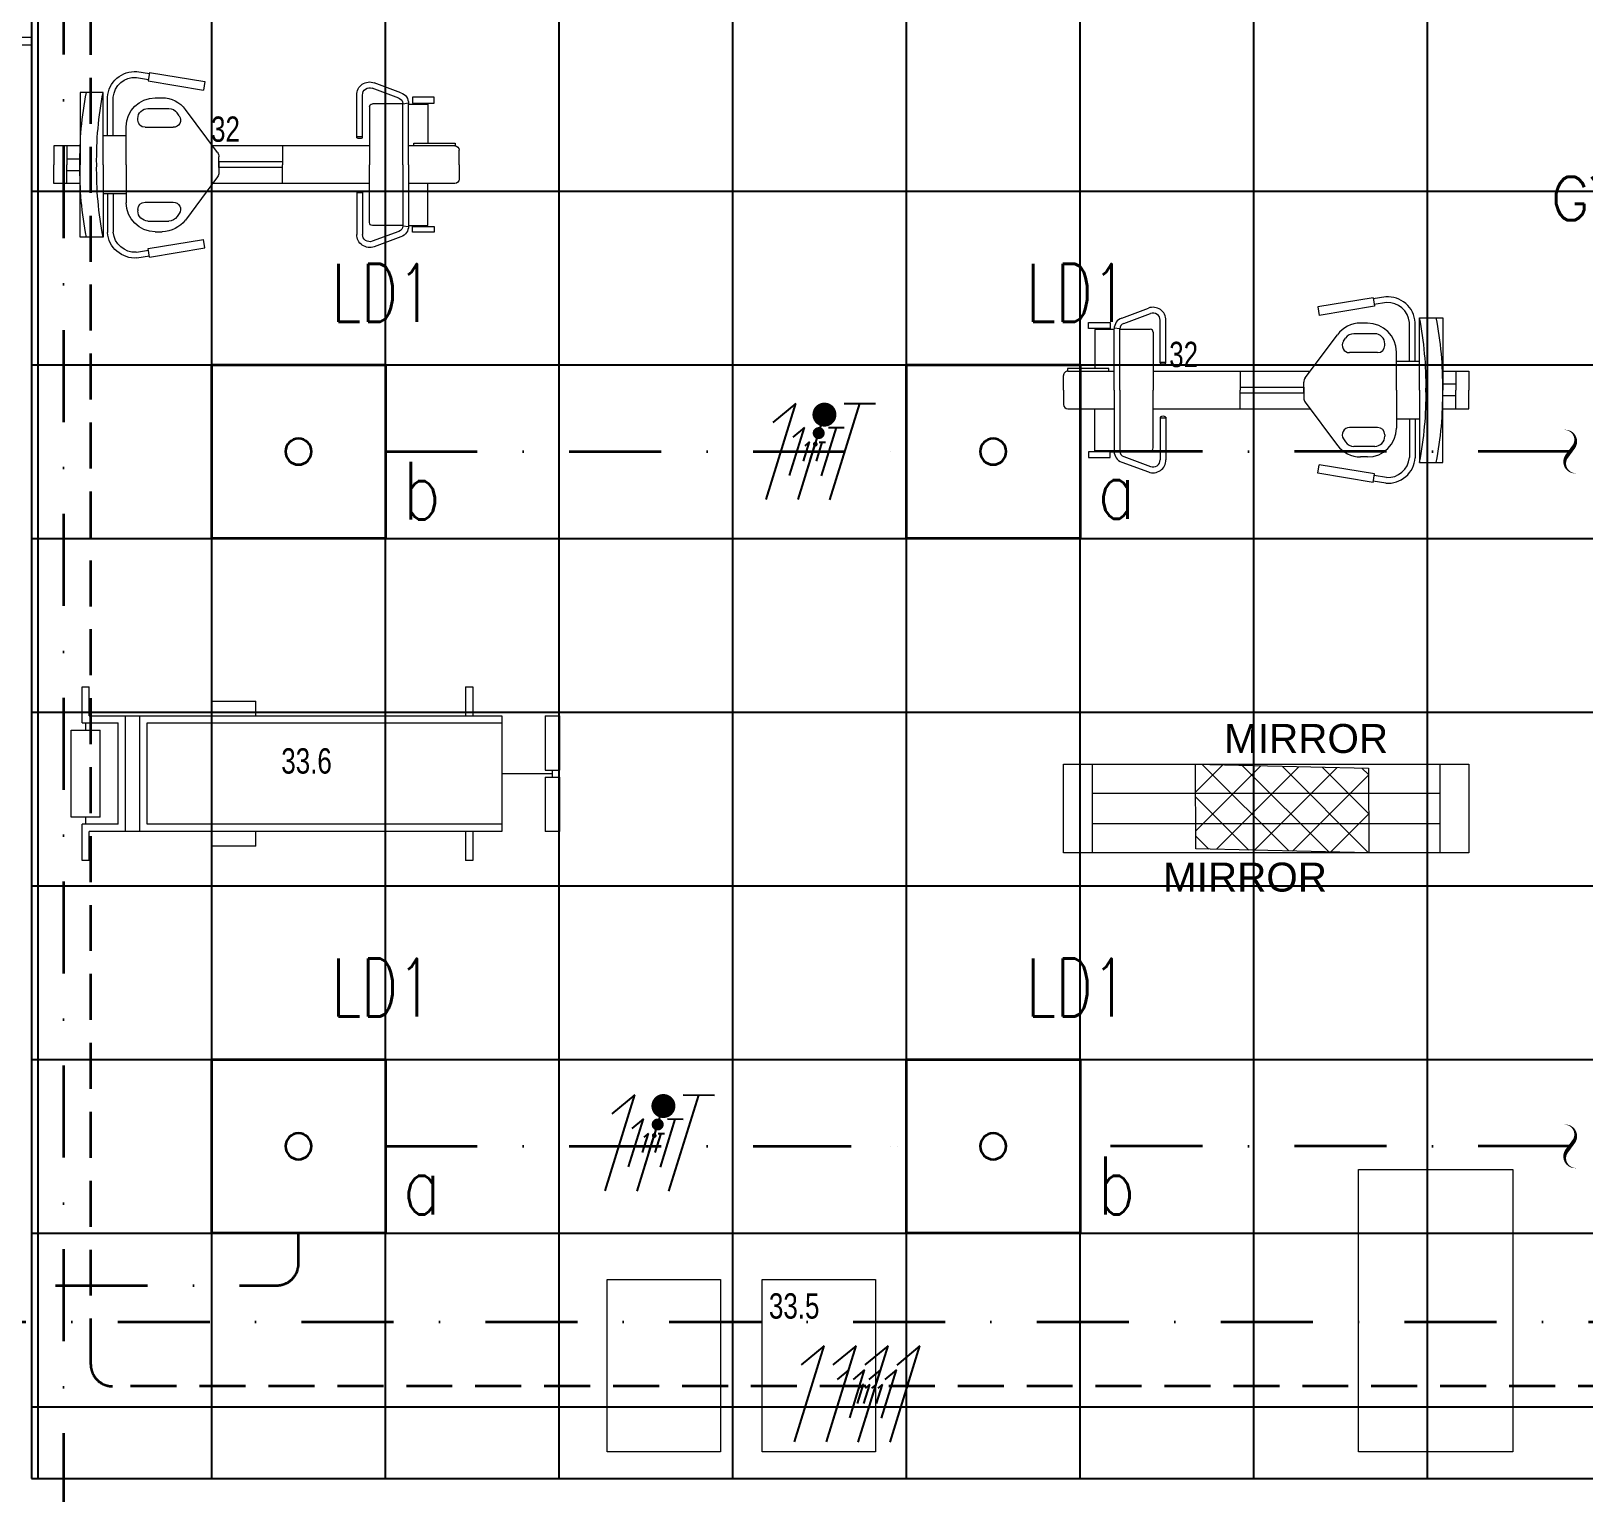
# Model space of a CAD drawing. Header units: inches. Extents: x -12418 to 183584, y -29325 to 19878.
# Drawn here: x 37176 to 42541, y -897 to 4153 of the extents above; entities that cross this region are included whole.
import ezdxf
from ezdxf.enums import TextEntityAlignment as Align

# ---------------------------------------------------------------- set-up
doc = ezdxf.new("R2010")
doc.units = ezdxf.units.IN
doc.header["$LTSCALE"] = 25
doc.header["$MEASUREMENT"] = 0
for name, pattern in [('00-Ground Floor$0$DASHED', [0.75, 0.5, -0.25]), ('DASHDOT', [25.4, 12.7, -6.35, 0, -6.35]), ('HIDDEN', [9.525, 6.35, -3.175])]:
    doc.linetypes.add(name, pattern=pattern)
doc.layers.get('0').update_dxf_attribs({"color": 8})
for name, color, linetype, lineweight in [('00-Ground Floor$0$72_EGR_BASE_TEXT', 252, 'Continuous', 5), ('00-Ground Floor$0$72_EGR_EQP_TAG', 142, 'Continuous', 5), ('00-Ground Floor$0$Aluminum', 251, 'Continuous', 5), ('00-Ground Floor$0$C-HYDR-CTCH', 251, 'Continuous', 5), ('00-Ground Floor$0$Hatch', 254, 'Continuous', 5), ('00-Ground Floor$0$LOADING', 253, 'Continuous', 5), ('00-Ground Floor$0$TYP-ANNO', 7, 'Continuous', 5), ('00-Ground Floor$0$Walls', 251, 'Continuous', 5), ('E-LITE-CIRC', 6, 'Continuous', 25), ('E-LITE-CIRC-NUMB', 6, 'Continuous', 25), ('E-LITE-CLNG', 150, 'Continuous', 35), ('E-LITE-CLNG-CNDT', 6, 'DASHDOT', 35), ('E-LITE-CTRL', 6, 'Continuous', 25), ('E-LITE-FLOR-CNDT', 6, 'HIDDEN', 35), ('E-LITE-IDEN', 6, 'Continuous', 25), ('E-POWR-WIRE', 6, 'Continuous', 25), ('E-POWR-WIRE @ 100', 6, 'Continuous', 25), ('E-POWR-WIRE @ 20', 6, 'Continuous', 25), ('E-POWR-WIRE @ 50', 6, 'Continuous', 25)]:
    doc.layers.add(name, color=color, linetype=linetype, lineweight=lineweight)
doc.layers.add('00-Ground Floor$0$False Ceiling', color=251, linetype='Continuous')
doc.layers.add('E-LIGHTING CONDUIT', color=6, linetype='Continuous')
doc.layers.add('00-Ground Floor$0$Meubles', color=7, linetype='Continuous', lineweight=5, true_color=0xa6b1d3)
doc.styles.add('00-Ground Floor$0$MtXpl_Swis721_Lt_BT', font='swissl.ttf')
doc.styles.add('00-Ground Floor$0$SIMPLEX', font='SIMPLEX.shx', dxfattribs={"height": 150})
doc.styles.add('00-Ground Floor$0$X3G_ENTITY_257CFD', font='swisscl.ttf', dxfattribs={"height": 200})
doc.styles.add('DC_Simplex', font='SIMPLEX.shx', dxfattribs={"width": 0.7})

# ---------------------------------------------------------------- blocks, each defined once
blk = doc.blocks.new('00-Ground Floor$0$door1700')
at = {"layer": '00-Ground Floor$0$Aluminum', "linetype": '00-Ground Floor$0$DASHED', "ltscale": 300}
for p, q in [((34940, 89347.9), (35541, 89949)), ((36640, 89347.9), (36039, 89949)), ((34940, 89347.9), (35541, 88746.9)), ((36640, 89347.9), (36039, 88746.9))]:
    blk.add_line(p, q, dxfattribs=at)
at = {"layer": '00-Ground Floor$0$Aluminum'}
for p, q in [((34915, 89422.9), (34590, 89422.9)), ((34615, 89422.9), (34615, 89322.9)), ((34865, 89422.9), (34865, 89322.9)), ((34915, 89422.9), (34915, 89322.9)), ((36990, 89422.9), (36665, 89422.9)), ((36665, 89422.9), (36665, 89322.9)), ((36715, 89422.9), (36715, 89322.9)), ((36965, 89422.9), (36965, 89322.9)), ((34865, 89372.9), (34615, 89372.9)), ((34665, 89372.9), (34665, 89322.9)), ((34815, 89347.9), (34665, 89347.9)), ((34815, 89372.9), (34815, 89322.9)), ((36665, 89372.9), (34915, 89372.9)), ((34940, 89372.9), (34940, 89322.9)), ((35040, 89372.9), (35040, 89322.9)), ((35690, 89347.9), (35040, 89347.9)), ((35690, 89372.9), (35690, 89322.9)), ((35790, 89372.9), (35790, 89322.9)), ((35890, 89372.9), (35890, 89322.9)), ((35890, 89347.9), (36540, 89347.9)), ((36540, 89372.9), (36540, 89322.9)), ((36640, 89372.9), (36640, 89322.9)), ((36715, 89372.9), (36965, 89372.9)), ((36765, 89372.9), (36765, 89322.9)), ((36765, 89347.9), (36915, 89347.9)), ((36915, 89372.9), (36915, 89322.9)), ((36990, 89322.9), (34590, 89322.9)), ((34590, 89322.9), (36990, 89322.9))]:
    blk.add_line(p, q, dxfattribs=at)
at = {"layer": '00-Ground Floor$0$Aluminum', "linetype": '00-Ground Floor$0$DASHED', "ltscale": 300}
for centre, start, end in [((34940, 89347.9), 315, 45), ((36640, 89347.9), 135, 225)]:
    blk.add_arc(centre, 850, start, end, dxfattribs=at)
blk = doc.blocks.new('00-Ground Floor$0$exercicebike')
at = {"linetype": 'Continuous', "lineweight": 5}
for p, q in [((-13.7, 1399.9), (51.3, 1399.9)), ((-13.7, 1309.2), (-13.7, 1399.9)), ((116.3, 1399.9), (51.3, 1399.9)), ((116.3, 1309.2), (116.3, 1399.9)), ((-13.7, 1354.9), (51.3, 1354.9)), ((31, 1354.9), (31, 1309.9)), ((116.3, 1354.9), (51.3, 1354.9)), ((71.7, 1354.9), (71.7, 1309.9)), ((-198.7, 1229.9), (-198.7, 1309.9)), ((-198.7, 1309.9), (51.3, 1309.9)), ((301.3, 1309.9), (51.3, 1309.9)), ((301.3, 1229.9), (301.3, 1309.9)), ((51.3, 1229.9), (-198.7, 1229.9)), ((-48.7, 1214.9), (-182.3, 1214.9)), ((-48.7, 1194.9), (-181.6, 1194.9)), ((-48.7, 1149.9), (-48.7, 1229.9)), ((51.3, 1229.9), (301.3, 1229.9)), ((151.3, 1149.9), (151.3, 1229.9)), ((151.3, 1214.9), (285, 1214.9)), ((151.3, 1194.9), (284.3, 1194.9)), ((-48.7, 1149.9), (-80, 1149.9)), ((51.3, 1149.9), (-48.7, 1149.9)), ((51.3, 1149.9), (151.3, 1149.9)), ((151.3, 1149.9), (182.6, 1149.9)), ((-270.5, 1113), (-263.4, 1070.3)), ((-267.7, 1069.6), (-238.1, 1074.5)), ((-250.6, 1115.3), (-243.7, 1073.6)), ((-238.1, 1074.5), (-206.5, 883.6)), ((-143.1, 1075), (-143.1, 1003.3)), ((-103, 1110), (-108.1, 1110)), ((-78, 1085), (-78, 987.7)), ((180.7, 1085), (180.7, 987.7)), ((205.7, 1110), (210.8, 1110)), ((245.8, 1075), (245.8, 1003.3)), ((340.8, 1074.5), (309.2, 883.6)), ((370.4, 1069.6), (340.8, 1074.5)), ((353.3, 1115.3), (346.3, 1073.6)), ((373.2, 1113), (366.1, 1070.3)), ((-267.7, 1069.6), (-236.1, 878.7)), ((-180, 1049.9), (-180, 1026.2)), ((282.6, 1049.9), (282.6, 1026.2)), ((370.4, 1069.6), (338.8, 878.7)), ((-117.2, 967.1), (-127.9, 974.4)), ((219.8, 967.1), (230.5, 974.4)), ((9.1, 834.9), (-139.8, 946)), ((93.6, 834.9), (242.5, 946)), ((-236.1, 878.7), (-206.5, 883.6)), ((338.8, 878.7), (309.2, 883.6)), ((-13.7, 309.9), (-13.7, 851.9)), ((51.3, 829.9), (24.1, 829.9)), ((41.6, 829.9), (51.3, 829.9)), ((41.6, 609.9), (41.6, 829.9)), ((51.3, 829.9), (78.6, 829.9)), ((61, 829.9), (51.3, 829.9)), ((61, 609.9), (61, 829.9)), ((116.3, 309.9), (116.3, 851.9)), ((-13.7, 609.9), (51.3, 609.9)), ((116.3, 609.9), (51.3, 609.9)), ((-42.1, 354), (-189.6, 354)), ((-42.1, 334), (-189.6, 334)), ((-45.1, 334), (-45.1, 354)), ((144.8, 354), (292.2, 354)), ((144.8, 334), (292.2, 334)), ((147.8, 334), (147.8, 354)), ((-197.5, 201), (-231.8, 293.4)), ((-178.7, 208), (-213, 300.3)), ((-158.7, 194.9), (-158.7, 299.9)), ((-148.7, 309.9), (51.3, 309.9)), ((251.3, 309.9), (51.3, 309.9)), ((261.3, 194.9), (261.3, 299.9)), ((281.4, 208), (315.7, 300.3)), ((300.2, 201), (334.4, 293.4)), ((-159.6, 194.9), (-162.3, 175)), ((51.3, 194.9), (-160, 194.9)), ((51.3, 174.9), (-160, 174.9)), ((-158.1, 174.9), (-158.1, 108.3)), ((-13.7, 14.9), (-13.7, 174.9)), ((51.3, 194.9), (262.7, 194.9)), ((51.3, 174.9), (262.7, 174.9)), ((116.3, 14.9), (116.3, 174.9)), ((260.8, 174.9), (260.8, 108.3)), ((262.3, 194.9), (264.9, 175)), ((-182, 86.8), (-182, 160.9)), ((-182, 160.9), (-161.7, 160.9)), ((-161.7, 160.9), (-161.7, 86.8)), ((-158.1, 108.3), (-23, 108.3)), ((-13.7, 157.1), (-23.4, 157.1)), ((-23.4, 157.1), (-23.4, 13.5)), ((260.8, 108.3), (116.3, 108.3)), ((264.3, 160.9), (264.3, 86.8)), ((284.7, 160.9), (264.3, 160.9)), ((284.7, 86.8), (284.7, 160.9)), ((-161.7, 86.8), (-182, 86.8)), ((264.3, 86.8), (284.7, 86.8)), ((-23.4, 13.5), (-13.6, 13.5)), ((51.3, -0.1), (1.3, -0.1)), ((51.3, -0.1), (101.3, -0.1))]:
    blk.add_line(p, q, dxfattribs=at)
for centre, radius, start, end in [((31.9, 120), 1190.1, 89.0629, 101.1691), ((70.8, 120), 1190.1, 78.8309, 90.9371), ((31.9, 62.3), 1190.1, 89.0629, 101.1691), ((70.8, 62.3), 1190.1, 78.8309, 90.9371), ((-175.8, 1120.2), 95, 93.959, 184.3363), ((-175.8, 1120.2), 75, 94.456, 183.6917), ((278.5, 1120.2), 75, 356.3083, 85.544), ((278.5, 1120.2), 95, 355.6637, 86.041), ((-80, 1049.9), 100, 90, 180), ((182.6, 1049.9), 100, 0, 90), ((-108.1, 1075), 35, 90, 180), ((-103, 1085), 25, 0, 90), ((205.7, 1085), 25, 90, 180), ((210.8, 1075), 35, 0, 90), ((-80, 1026.2), 100, 180, 233.2655), ((182.6, 1026.2), 100, 306.7345, 0), ((-108.1, 1003.3), 35, 180, 235.6012), ((-103, 987.7), 25, 235.6005, 0), ((205.7, 987.7), 25, 180, 304.3995), ((210.8, 1003.3), 35, 304.4002, 0), ((24.1, 854.9), 25, 233.2644, 270), ((78.6, 854.9), 25, 270, 306.7356), ((-189.6, 309), 45, 90, 200.3571), ((-189.6, 309), 25, 90, 200.3581), ((-56.2, 344), 17.3, 324.6031, 35.3969), ((158.9, 344), 17.3, 144.6031, 215.3969), ((292.2, 309), 45, 339.6417, 90), ((292.2, 309), 25, 339.6419, 90), ((-148.7, 299.9), 10, 90, 180), ((251.3, 299.9), 10, 0, 90), ((-160, 214.9), 40, 200.3572, 270), ((-160, 214.9), 20, 200.3559, 270), ((262.7, 214.9), 20, 270, 339.6441), ((262.7, 214.9), 40, 270, 339.6428), ((1.3, 14.9), 15, 180, 270), ((101.3, 14.9), 15, 270, 0)]:
    blk.add_arc(centre, radius, start, end, dxfattribs=at)
blk = doc.blocks.new('00-Ground Floor$0$CPM UPPER')
at = {"layer": '00-Ground Floor$0$Meubles'}
blk.add_lwpolyline([(-940143.1, -378901.2), (-939751.7, -378901.2), (-939751.7, -379496.6), (-940143.1, -379496.6)], close=True, dxfattribs=at)
blk = doc.blocks.new('00-Ground Floor$0$CPM LOWER')
at = {"layer": '00-Ground Floor$0$Meubles'}
blk.add_lwpolyline([(-939607.2, -378901.2), (-939215.9, -378901.2), (-939215.9, -379496.6), (-939607.2, -379496.6)], close=True, dxfattribs=at)
blk = doc.blocks.new('00-Ground Floor$0$QUADRICEPS EXERCISER')
at = {"layer": '00-Ground Floor$0$LOADING'}
blk.add_lwpolyline([(-940113.3, -376394.8), (-939580.2, -376394.8), (-939580.2, -377369.4), (-940113.3, -377369.4)], close=True, dxfattribs=at)
blk = doc.blocks.new('00-Ground Floor$0$GYM2')
at = {"layer": '00-Ground Floor$0$LOADING'}
for p, q in [((37628.8, 94030.6), (37653.8, 94030.6)), ((37628.8, 93930.6), (37628.8, 94030.6)), ((37653.8, 93930.6), (37653.8, 94030.6)), ((38953.8, 94030.6), (38953.8, 93930.6)), ((38953.8, 94030.6), (38978.8, 94030.6)), ((38978.8, 94030.6), (38978.8, 93905.6)), ((38378.8, 93980.6), (38378.8, 93930.6)), ((38378.8, 93980.6), (38528.8, 93980.6)), ((38528.8, 93980.6), (38528.8, 93930.6)), ((37328.8, 93930.6), (37378.8, 93930.6)), ((37328.8, 93743.1), (37328.8, 93930.6)), ((37378.8, 93743.1), (37378.8, 93930.6)), ((37528.8, 93530.6), (37528.8, 93930.6)), ((37528.8, 93930.6), (38953.8, 93930.6)), ((37528.8, 93905.6), (38753.8, 93905.6)), ((38753.8, 93905.6), (38753.8, 93555.6)), ((38778.8, 93930.6), (38778.8, 93530.6)), ((38828.8, 93930.6), (38828.8, 93530.6)), ((38853.8, 93905.6), (38978.8, 93905.6)), ((38853.8, 93905.6), (38853.8, 93555.6)), ((38966.3, 93905.6), (38966.3, 93880.6)), ((38916.3, 93880.6), (39016.3, 93880.6)), ((38916.3, 93880.6), (38916.3, 93580.6)), ((39016.3, 93880.6), (39016.3, 93580.6)), ((37378.8, 93743.1), (37328.8, 93743.1)), ((37353.8, 93743.1), (37353.8, 93718.1)), ((37528.8, 93730.6), (37353.8, 93730.6)), ((37378.8, 93718.1), (37328.8, 93718.1)), ((37328.8, 93530.6), (37328.8, 93718.1)), ((37378.8, 93530.6), (37378.8, 93718.1)), ((39016.3, 93580.6), (38916.3, 93580.6)), ((38966.3, 93580.6), (38966.3, 93555.6)), ((37378.8, 93530.6), (37328.8, 93530.6)), ((38753.8, 93555.6), (37528.8, 93555.6)), ((38953.8, 93530.6), (37528.8, 93530.6)), ((37628.8, 93430.6), (37628.8, 93530.6)), ((37653.8, 93430.6), (37653.8, 93530.6)), ((38378.8, 93530.6), (38378.8, 93480.6)), ((38528.8, 93530.6), (38528.8, 93480.6)), ((38978.8, 93555.6), (38853.8, 93555.6)), ((38953.8, 93530.6), (38953.8, 93430.6)), ((38978.8, 93555.6), (38978.8, 93430.6)), ((38528.8, 93480.6), (38378.8, 93480.6)), ((37653.8, 93430.6), (37628.8, 93430.6)), ((38978.8, 93430.6), (38953.8, 93430.6))]:
    blk.add_line(p, q, dxfattribs=at)
blk = doc.blocks.new('00-Ground Floor$0$PULLEY SYSTEM')
at = {"layer": '00-Ground Floor$0$TYP-ANNO', "rotation": 90}
blk.add_blockref('00-Ground Floor$0$GYM2', (-847456.4, -413802.2, 0), dxfattribs=at)
blk = doc.blocks.new('00-Ground Floor$0$A$Ce9e1c4c3')
at = {"layer": '00-Ground Floor$0$False Ceiling', "color": 254}
for p, q in [((-62822.1, 8572.6, 0), (-62822.1, -847.4, 0)), ((-62822.1, -847.4, 0), (-53802.1, -847.4, 0))]:
    blk.add_line(p, q, dxfattribs=at)
at = {"layer": '00-Ground Floor$0$False Ceiling', "color": 254, "linetype": 'Continuous'}
for p, q in [((-62800, -847.4), (-62800, 8572.6)), ((-62200, -847.4), (-62200, 8572.6)), ((-61600, -847.4), (-61600, 8572.6)), ((-61000, -847.4), (-61000, 8572.6)), ((-60400, -847.4), (-60400, 8572.6)), ((-59800, -847.4), (-59800, 8572.6)), ((-59200, -847.4), (-59200, 8572.6)), ((-58600, -847.4), (-58600, 8572.6)), ((-58000, -847.4), (-58000, 8572.6)), ((-62822.1, 3600), (-53802.1, 3600)), ((-62822.1, 3000), (-53802.1, 3000)), ((-62822.1, 2400), (-53802.1, 2400)), ((-62822.1, 1800), (-53802.1, 1800)), ((-62822.1, 1200), (-53802.1, 1200)), ((-62822.1, 600), (-53802.1, 600)), ((-62822.1, 0), (-53802.1, 0)), ((-62822.1, -600), (-53802.1, -600))]:
    blk.add_line(p, q, dxfattribs=at)
blk = doc.blocks.new('00-Ground Floor')
at = {"layer": '00-Ground Floor$0$Hatch'}
h = blk.add_hatch(dxfattribs=at)
h.set_pattern_fill('ANSI37', color=256, scale=30)
h.set_pattern_definition([(45, (-1981.42, -13099.68), (-67.35192, 67.35192), []), (135, (-1981.42, -13099.68), (-67.35192, -67.35192), [])])
h.paths.add_polyline_path([(48971.2, 8818.2), (48367.3, 8810.1), (48371.2, 8521.7), (48975.1, 8529.8)])
h.paths.add_polyline_path([(41810.5, 8810.5), (41227, 8805), (41207, 8513.7), (41790.5, 8519.1)])
h.paths.add_polyline_path([(27433.5, 8803.1), (26834.4, 8799), (26828.7, 8506), (27427.8, 8510)])
h.paths.add_polyline_path([(34618.7, 8805.3), (34017.5, 8797.8), (34009.3, 8512.1), (34610.5, 8519.6)])
h.paths.add_polyline_path([(20214.3, 8812.4), (19607.8, 8790.5), (19622.4, 8498), (20228.8, 8519.8)])
h.paths.add_polyline_path([(13477.7, 8802), (12255.7, 8825.9), (12249.3, 8529.8), (13471.3, 8505.8)])
h.paths.add_polyline_path([(13491.8, 1601.9), (12276.8, 1586.2), (12263.3, 1293.7), (13478.3, 1309.4)])
h.paths.add_polyline_path([(13465.7, -5591.3), (12262.6, -5607.3), (12256.9, -5900.3), (13460, -5884.3)])
h.paths.add_polyline_path([(13484.2, -12790), (12287.5, -12801.4), (12290.4, -13095.9), (13487, -13084.4)])
h.paths.add_polyline_path([(5849.2, -12787.9), (5245.6, -12791.6), (5256.3, -13077.1), (5859.8, -13073.4)])
h.paths.add_polyline_path([(5833.8, -5589.9), (5236.9, -5588.3), (5236.8, -5889.5), (5833.6, -5891)])
h.paths.add_polyline_path([(5843.6, 1599.7), (5224.3, 1600.9), (5213.7, 1298), (5833, 1296.7)])
h.paths.add_polyline_path([(5820.3, 8779.1), (5219.7, 8793.5), (5216, 8503.9), (5816.7, 8489.4)])
h.paths.add_polyline_path([(-1378.8, 8777.2), (-1981.4, 8799.9), (-1979.5, 8511.6), (-1376.9, 8488.9)])
h.paths.add_polyline_path([(-1371.1, -5601.1), (-1973.1, -5608.1), (-1969.7, -5899.7), (-1367.7, -5892.7)])
h.paths.add_polyline_path([(-1353.5, -12795.7), (-1951.9, -12796.7), (-1947.1, -13097.4), (-1348.7, -13096.4)])
h.paths.add_polyline_path([(20233.2, -12782.5), (19627.5, -12795.4), (19633.2, -13096.6), (20238.9, -13083.7)])
h.paths.add_polyline_path([(20226.6, -5590), (19632.3, -5607.6), (19634.4, -5904.1), (20228.7, -5886.6)])
h.paths.add_polyline_path([(20217.9, 1618), (19619, 1610.4), (19623, 1310.2), (20221.9, 1317.9)])
h.paths.add_polyline_path([(27418.3, 1602.8), (26816.3, 1607.5), (26820.6, 1315.3), (27422.5, 1310.7)])
h.paths.add_polyline_path([(27422, -5579.9), (26818.1, -5597.5), (26831.6, -5897.5), (27431.7, -5876.5)])
h.paths.add_polyline_path([(27438.1, -12795.9), (26834.3, -12789.3), (26831.9, -13075), (27435.7, -13081.6)])
h.paths.add_polyline_path([(34636.6, -12785.4), (34039.3, -12800), (34048.3, -13099.7), (34645.6, -13085.1)])
h.paths.add_polyline_path([(34629.3, -5597.1), (34028, -5595.2), (34029.2, -5892.4), (34630.4, -5894.3)])
h.paths.add_polyline_path([(34592.8, 1606.7), (34012, 1611.4), (34031.7, 1321.6), (34612.5, 1316.9)])
h.paths.add_polyline_path([(41796.2, 1606), (41198.6, 1619.8), (41200.6, 1327.8), (41798.2, 1314.1)])
h.paths.add_polyline_path([(41797.2, -5592.6), (41228.8, -5600.2), (41230.6, -5894.3), (41799, -5886.7)])
h.paths.add_polyline_path([(41834.3, -12789.7), (41229, -12792.4), (41230.4, -13096.9), (41835.6, -13094.3)])
h.paths.add_polyline_path([(49008.5, -12790.2), (48420.5, -12774.1), (48407.3, -13081.4), (48995.3, -13097.4)])
h.paths.add_polyline_path([(48992.7, -5590.8), (48389.5, -5589.7), (48387.5, -5886.2), (48990.7, -5887.3)])
at = {"layer": '00-Ground Floor$0$C-HYDR-CTCH', "elevation": 301873, "flags": 128}
blk.add_lwpolyline([(41798.2, 1314.1), (41200.6, 1327.8), (41198.6, 1619.8), (41796.2, 1606), (41798.2, 1314.1)], dxfattribs=at)
at = {"layer": '00-Ground Floor$0$LOADING'}
for p, q in [((40742.9, 1619.8, 301873), (42142.9, 1619.8, 301873)), ((40742.9, 1314.1, 301873), (40742.9, 1619.8, 301873)), ((40842.9, 1314.1, 301873), (40842.9, 1619.8, 301873)), ((42042.9, 1619.8, 301873), (42042.9, 1314.1, 301873)), ((42142.9, 1619.8, 301873), (42142.9, 1314.1, 301873)), ((40842.9, 1519.8, 301873), (42042.9, 1519.8, 301873)), ((42042.9, 1414.1, 301873), (40842.9, 1414.1, 301873)), ((42142.9, 1314.1, 301873), (40742.9, 1314.1, 301873))]:
    blk.add_line(p, q, dxfattribs=at)
at = {"layer": '00-Ground Floor$0$Walls'}
for p, q in [((34817.9, 4105.7, 0), (37177.9, 4105.7, 0)), ((37177.9, 4105.7, 0), (37177.9, 935.7, 0)), ((37177.9, 4105.7, 0), (37177.9, 1005.7, 0)), ((37177.9, 295.7, 0), (37177.9, -747.4, 0)), ((37177.9, -747.4, 0), (37177.9, -847.4, 0)), ((37177.9, -847.4, 0), (43417.9, -847.4, 0))]:
    blk.add_line(p, q, dxfattribs=at)
at = {"layer": '00-Ground Floor$0$Aluminum', "rotation": 270}
blk.add_blockref('00-Ground Floor$0$door1700', (-52245, 41095.7, 0), dxfattribs=at)
at = {"layer": '00-Ground Floor$0$False Ceiling', "color": 254}
blk.add_blockref('00-Ground Floor$0$A$Ce9e1c4c3', (100000, 0), dxfattribs=at)
at = {"layer": '00-Ground Floor$0$LOADING', "xscale": -1, "rotation": 90}
blk.add_blockref('00-Ground Floor$0$exercicebike', (38655, 3742.3, 0), dxfattribs=at)
at = {"layer": '00-Ground Floor$0$LOADING'}
for name, p, rotation in [('00-Ground Floor$0$exercicebike', (40743, 2964, 0), 270), ('00-Ground Floor$0$PULLEY SYSTEM', (-337471.2, 942774.5, 0), 89.99999999214037)]:
    blk.add_blockref(name, p, dxfattribs=dict(at, rotation=rotation))
for name, p in [('00-Ground Floor$0$QUADRICEPS EXERCISER', (981875.9, 376614.4, 0)), ('00-Ground Floor$0$CPM UPPER', (979309.5, 378741.6, 0)), ('00-Ground Floor$0$CPM LOWER', (979309.5, 378741.6, 0))]:
    blk.add_blockref(name, p, dxfattribs=at)
at = {"layer": '00-Ground Floor$0$72_EGR_BASE_TEXT', "insert": (42995.1, 3649.2, 0), "char_height": 150, "attachment_point": 2, "style": '00-Ground Floor$0$SIMPLEX'}
blk.add_mtext('GYMNASIUM', dxfattribs=at)
at = {"layer": '00-Ground Floor$0$72_EGR_EQP_TAG', "char_height": 87.47, "attachment_point": 2, "style": '00-Ground Floor$0$X3G_ENTITY_257CFD'}
for s, insert in [('32', (37847.7, 3857.7, 0)), ('32', (41158, 3079.4, 0)), ('33.6', (38127.8, 1675.1, 0)), ('33.5', (39812.5, -207.7, 0))]:
    blk.add_mtext(s, dxfattribs=dict(at, insert=insert))
at = {"layer": '00-Ground Floor$0$LOADING', "char_height": 100, "width": 902.373, "attachment_point": 1, "style": '00-Ground Floor$0$MtXpl_Swis721_Lt_BT'}
for insert in [(41259.1, 1759, 301873), (41047.9, 1280.1)]:
    blk.add_mtext(' MIRROR', dxfattribs=dict(at, insert=insert))
blk = doc.blocks.new('*U14')
blk.add_lwpolyline([(-300, 300), (-300, -300), (300, -300), (300, 300)], close=True)
blk.add_circle((0, 0), 45)
at = {"layer": 'E-LITE-CIRC-NUMB', "style": 'DC_Simplex', "width": 0.7, "flags": 8}
blk.add_attdef('CIRCUIT', text='', height=200, rotation=0, dxfattribs=at).set_placement((-473.9, 300), align=Align.RIGHT)
at = {"layer": 'E-LITE-CTRL', "style": 'DC_Simplex', "width": 0.7, "flags": 8}
blk.add_attdef('CONTROL', (1118.9, -935), '', height=200, rotation=360, dxfattribs=at)
at = {"layer": 'E-LITE-IDEN', "style": 'DC_Simplex', "width": 0.7, "flags": 8}
blk.add_attdef('TYPE', (-114.6, 448.6), '', height=200, rotation=360, dxfattribs=at)
blk = doc.blocks.new('*U86')
for p, q in [((-2.719, -1.655), (-1.689, 1.665)), ((-1.689, 1.665), (-2.491, 1.006)), ((-1.617, -1.658), (-0.587, 1.663)), ((-0.587, 1.663), (-1.389, 1.004)), ((-0.515, -1.66), (0.515, 1.66)), ((0.515, 1.66), (-0.287, 1.001)), ((0.587, -1.663), (1.617, 1.658)), ((1.617, 1.658), (0.815, 0.999))]:
    blk.add_line(p, q)
blk = doc.blocks.new('*U1364')
at = {"layer": 'E-POWR-WIRE @ 100', "xscale": 100, "yscale": 100, "zscale": 100}
blk.add_blockref('*U86', (40085.3, -555.5, 0), dxfattribs=at)
at = {"layer": 'E-POWR-WIRE @ 20', "xscale": 20, "yscale": 20, "zscale": 20}
blk.add_blockref('*U86', (40085.3, -555.5, 0), dxfattribs=at)
at = {"layer": 'E-POWR-WIRE @ 50', "xscale": 50, "yscale": 50, "zscale": 50}
blk.add_blockref('*U86', (40085.3, -555.5, 0), dxfattribs=at)
blk = doc.blocks.new('*U74')
for p, q in [((-1.617, -1.658), (-0.587, 1.663)), ((-0.587, 1.663), (-1.389, 1.004)), ((-0.515, -1.66), (0.515, 1.66)), ((0.587, -1.663), (1.617, 1.658)), ((1.078, 1.659), (2.157, 1.657))]:
    blk.add_line(p, q)
at = {"const_width": 0.414}
blk.add_lwpolyline([(0.19, 1.278, 1), (0.604, 1.277, 1)], format="xyb", close=True, dxfattribs=at)
blk = doc.blocks.new('*U1366')
at = {"layer": 'E-POWR-WIRE @ 100', "xscale": 100, "yscale": 100, "zscale": 100}
blk.add_blockref('*U74', (39877.3, 2700), dxfattribs=at)
at = {"layer": 'E-POWR-WIRE @ 20', "xscale": 20, "yscale": 20, "zscale": 20}
blk.add_blockref('*U74', (39877.3, 2700), dxfattribs=at)
at = {"layer": 'E-POWR-WIRE @ 50', "xscale": 50, "yscale": 50, "zscale": 50}
blk.add_blockref('*U74', (39877.3, 2700), dxfattribs=at)
blk = doc.blocks.new('*U1370')
at = {"layer": 'E-POWR-WIRE @ 100', "xscale": 100, "yscale": 100, "zscale": 100}
blk.add_blockref('*U74', (39321, 311.5), dxfattribs=at)
at = {"layer": 'E-POWR-WIRE @ 20', "xscale": 20, "yscale": 20, "zscale": 20}
blk.add_blockref('*U74', (39321, 311.5), dxfattribs=at)
at = {"layer": 'E-POWR-WIRE @ 50', "xscale": 50, "yscale": 50, "zscale": 50}
blk.add_blockref('*U74', (39321, 311.5), dxfattribs=at)
blk = doc.blocks.new('CD-CUT')
at = {"linetype": 'Continuous'}
blk.add_lwpolyline([(-30.4, 100, 0, 1.75, 0), (-13.9, 97.3, 1.75, 17.5, -0.545095), (15.4, 21.1, 17.5, 17.5, 0), (-15.4, -21.1, 17.5, 1.75, 0.545095), (13.9, -97.3, 1.75, 0, 0), (30.4, -100, 0, 0, 0)], format="xyseb", dxfattribs=at)

msp = doc.modelspace()

# ---------------------------------------------------------------- linework, layer by layer
at = {"layer": 'E-LITE-CLNG-CNDT'}
msp.add_lwpolyline([(36600, 5100), (37212.6, 5100, -0.414214), (37287.6, 5025), (37287.6, -1027.9, -0.414214), (37212.6, -1102.9), (19401.6, -1102.9, 0.414214), (19326.6, -1177.9), (19326.6, -2847.4)], format="xyb", dxfattribs=at)
for points in [[(38400, 2700), (40200, 2700)], [(42493.5, 2700), (40800, 2700)], [(38400, 300), (40200, 300)], [(39692.2, 300), (40200, 300)], [(42493.5, 300), (40800, 300)]]:
    msp.add_lwpolyline(points, dxfattribs=at)
at = {"layer": 'E-LITE-CLNG-CNDT', "color": 1, "elevation": 0}
msp.add_lwpolyline([(35495.4, 129.1), (35495.4, -231.8, 0.414214), (35570.4, -306.8), (42837.3, -306.8, 0.414214), (42912.3, -231.8), (42912.3, 0)], format="xyb", dxfattribs=at)
at = {"layer": 'E-LITE-CLNG-CNDT', "elevation": 0}
msp.add_lwpolyline([(36550.4, 129.1), (36550.4, -105.5, 0.414214), (36625.4, -180.5), (38025, -180.5, 0.414214), (38100, -105.5), (38100, 0)], format="xyb", dxfattribs=at)
at = {"layer": 'E-LITE-FLOR-CNDT', "elevation": 0}
msp.add_lwpolyline([(43217.9, -784.9), (42969.2, -549.4, 0.191825), (42917.6, -528.9), (37457.2, -528.9, -0.414214), (37382.2, -453.9), (37382.2, 8219.3, -0.414214), (37457.2, 8294.3), (42936.3, 8294.3), (43217.9, 8510.1)], format="xyb", dxfattribs=at)

# ---------------------------------------------------------------- block references
at = {"layer": 'E-LIGHTING CONDUIT', "xscale": 0.762, "yscale": 0.762, "zscale": 0.762}
for p in [(42493.5, 2700), (42493.5, 300)]:
    msp.add_blockref('CD-CUT', p, dxfattribs=at)
at = {"layer": 'E-LITE-CLNG'}
ref = msp.add_blockref('*U14', (38100, 2700), dxfattribs=dict(at, xscale=-1))
ref.add_attrib('TYPE', 'LD1', (38214.6, 3148.6), dxfattribs={"layer": 'E-LITE-IDEN', "height": 200, "rotation": 0, "style": 'DC_Simplex', "width": 0.7, "flags": 8})
ref = msp.add_blockref('*U14', (40500, 2700), dxfattribs=dict(at, xscale=-1))
ref.add_attrib('TYPE', 'LD1', (40614.6, 3148.6), dxfattribs={"layer": 'E-LITE-IDEN', "height": 200, "rotation": 0, "style": 'DC_Simplex', "width": 0.7, "flags": 8})
ref = msp.add_blockref('*U14', (38100, 300), dxfattribs=dict(at, xscale=-1))
ref.add_attrib('TYPE', 'LD1', (38214.6, 748.6), dxfattribs={"layer": 'E-LITE-IDEN', "height": 200, "rotation": 0, "style": 'DC_Simplex', "width": 0.7, "flags": 8})
ref = msp.add_blockref('*U14', (40500, 300), dxfattribs=dict(at, xscale=-1))
ref.add_attrib('TYPE', 'LD1', (40614.6, 748.6), dxfattribs={"layer": 'E-LITE-IDEN', "height": 200, "rotation": 0, "style": 'DC_Simplex', "width": 0.7, "flags": 8})
at = {"layer": 'E-LITE-CLNG-CNDT', "color": 1}
msp.add_blockref('00-Ground Floor', (0, 0), dxfattribs=at)
at = {"layer": 'E-POWR-WIRE'}
for name in ['*U1366', '*U1370', '*U1364']:
    msp.add_blockref(name, (0, 0), dxfattribs=at)

# ---------------------------------------------------------------- texts
at = {"layer": 'E-LITE-CIRC', "style": 'DC_Simplex', "width": 0.8}
for s, p in [('b', (38460.7, 2465)), ('a', (40860.7, 2468.2, 0)), ('b', (40860.7, 65)), ('a', (38460.7, 65))]:
    msp.add_text(s, height=200, rotation=0, dxfattribs=at).set_placement(p)

doc.saveas('drawing.dxf')
